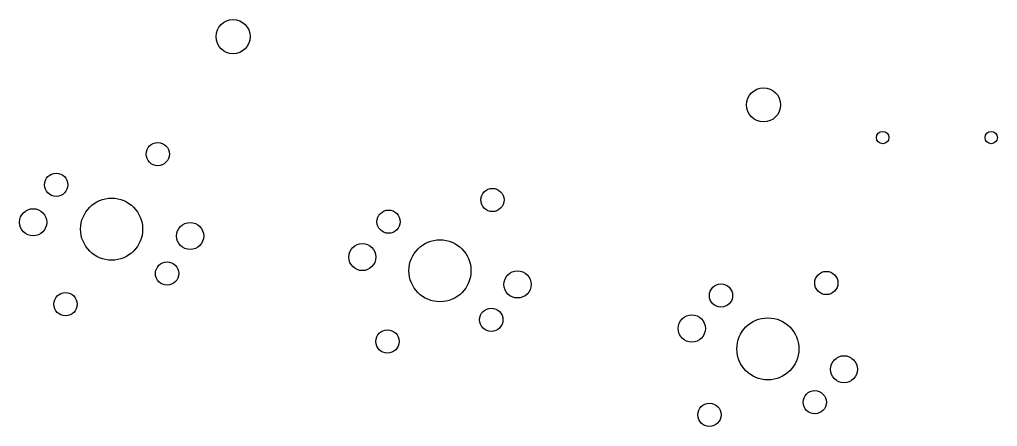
# Model space of a CAD drawing. Extents: x 101 to 222, y -128 to -44.
# Drawn here: x 159.4 to 222.5, y -127.8 to -101.6 of the extents above; entities that cross this region are included whole.
import ezdxf

# ---------------------------------------------------------------- set-up
doc = ezdxf.new("R2010")
doc.units = 0
doc.layers.add('BLACK', color=7, linetype='CONTINUOUS')

msp = doc.modelspace()

# ---------------------------------------------------------------- linework, layer by layer
at = {"layer": 'BLACK'}
for centre, radius in [((173.1725, -102.68625), 1.1), ((207.3725, -107.08625), 1.1), ((215.0525, -109.19625), 0.4), ((222.0525, -109.19625), 0.4), ((168.313461, -110.259355), 0.75), ((161.76625, -112.23625), 0.75), ((189.892095, -113.218754), 0.75), ((165.340376, -115.098648), 2), ((160.279707, -114.655897), 0.875), ((183.1975, -114.6175), 0.75), ((170.401045, -115.541399), 0.875), ((186.508551, -117.780511), 2), ((181.505728, -116.898378), 0.875), ((168.914502, -117.961046), 0.75), ((191.511374, -118.662644), 0.875), ((211.41978, -118.57005), 0.75), ((204.62875, -119.38), 0.75), ((162.367291, -119.937941), 0.75), ((189.819602, -120.943522), 0.75), ((202.744623, -121.504752), 0.875), ((207.651527, -122.819553), 2), ((183.125007, -122.342268), 0.75), ((212.558431, -124.134354), 0.875), ((210.674304, -126.259106), 0.75), ((203.883274, -127.069056), 0.75)]:
    msp.add_circle(centre, radius, dxfattribs=at)

doc.saveas('drawing.dxf')
